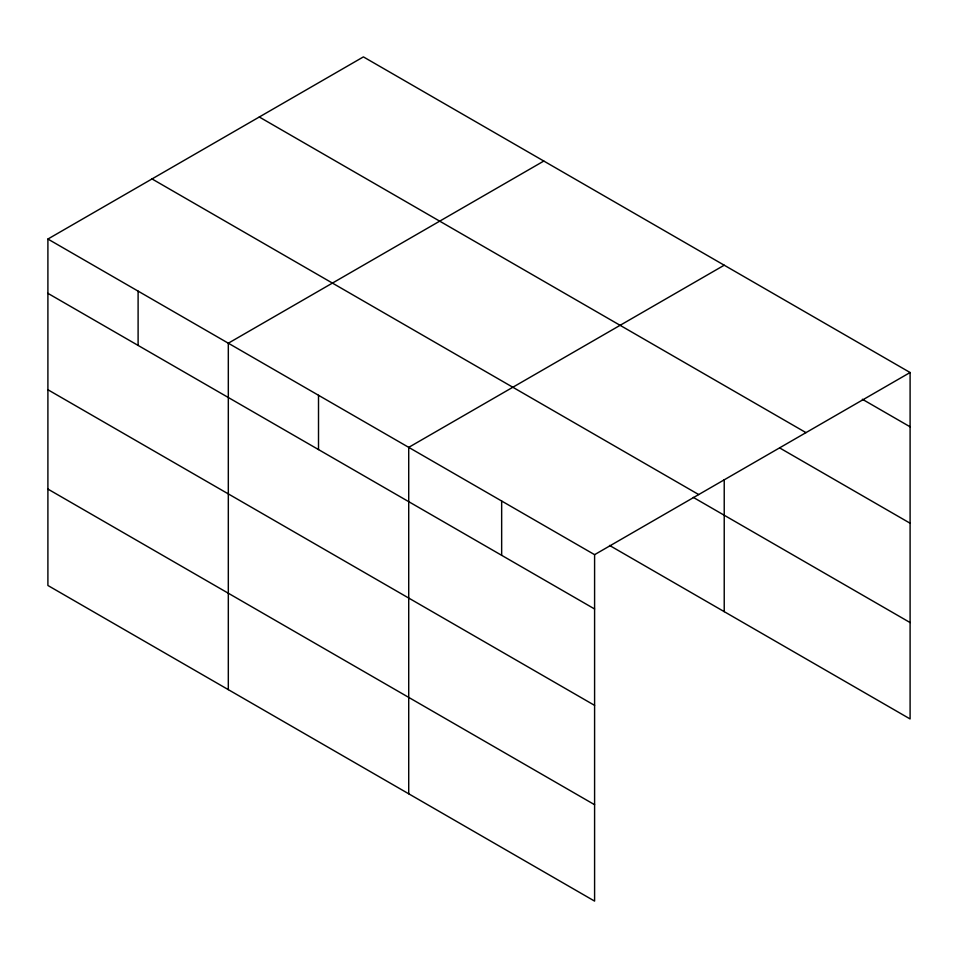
<?xml version="1.0" encoding="UTF-8"?>
<svg xmlns="http://www.w3.org/2000/svg" width="958" height="958" viewBox="0 0 958 958"><rect width="100%" height="100%" fill="white"/><g stroke="black" fill="none" stroke-linecap="round" stroke-linejoin="round"><path stroke-width="1.44" d="M594.595 705.375L594.595 554.67L47.9 239.045L47.9 585.482L594.595 901.107L594.595 705.375L47.9 389.738M609.528 545.425L910.1 718.955L910.1 372.518L363.405 56.893L47.9 239.045M543.809 161.052L228.315 343.204L228.315 689.64M724.224 265.21L408.719 447.362L408.719 793.799M594.595 554.67L910.1 372.518M862.344 399.246L910.1 426.813M259.283 116.996L805.989 432.633M779.728 447.961L910.1 523.224M152.011 178.93L698.717 494.567M693.293 497.382L910.1 622.556M47.9 293.34L594.595 608.977M47.9 489.071L594.595 804.708M724.224 479.659L724.224 611.647M501.657 501.022L501.657 555.317M318.511 395.283L318.511 449.577M138.108 291.124L138.108 345.419"/></g></svg>
